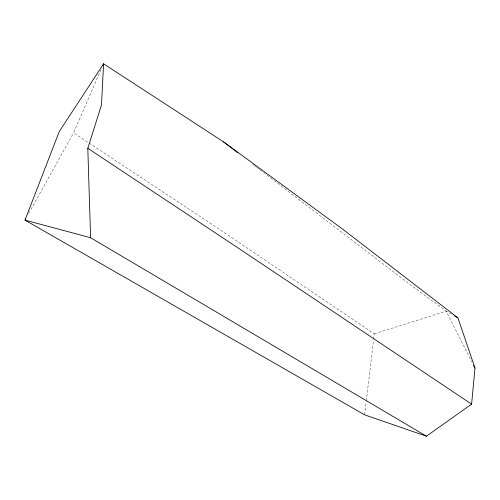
<?xml version="1.0" encoding="UTF-8"?>
<svg xmlns="http://www.w3.org/2000/svg" width="500" height="500" viewBox="0 0 500 500"><rect width="100%" height="100%" fill="white"/><g stroke="black" fill="none" stroke-linecap="round" stroke-linejoin="round"><path stroke-width="0.38" stroke-dasharray="2.5 1.88" d="M364.65 414.85L366.206 401.737M366.3 400.969L373.525 340.019M373.612 339.25L374.256 333.85L215.869 226.925L73.587 132.819L102.031 67.362M28.794 213.3L73.587 132.819M374.256 333.85L446.175 311.15L453.356 315.262M252.669 164.15L254.525 165.575M255.15 166.05L257.006 167.469M257.625 167.944L259.481 169.369M260.1 169.838L410.019 284.562L446.175 311.15L471.838 361.9"/><path stroke-width="0.75" d="M471.587 404.15L475 368.156L457.925 317.881L342.181 228.8L223.55 141.869L103.581 63.806L59.256 131.544L25 220.119L364.65 414.85L426.438 436.194L471.587 404.15L239.3 248.756L87.806 148.281L101.506 104.931L103.581 63.806L102.963 65.225M25.756 218.756L25 220.119L90.606 237.725L426.438 436.194M454.663 316.006L457.925 317.881M223.55 141.869L237.8 152.775M473.594 365.375L475 368.156M87.806 148.281L90.606 237.725"/></g></svg>
